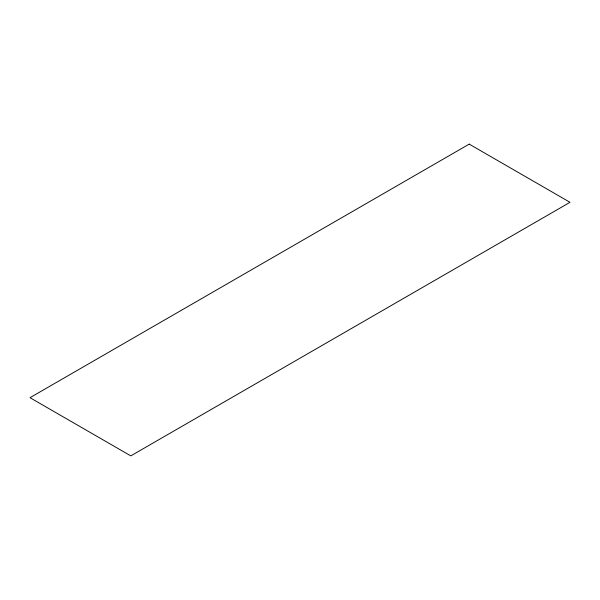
<?xml version="1.0" encoding="UTF-8"?>
<svg xmlns="http://www.w3.org/2000/svg" width="600" height="600" viewBox="0 0 600 600"><rect width="100%" height="100%" fill="white"/><g stroke="black" fill="none" stroke-linecap="round" stroke-linejoin="round"><path stroke-width="0.9" d="M469.2 144.12L30 397.688L130.8 455.88L570 202.312L469.2 144.12"/></g></svg>
